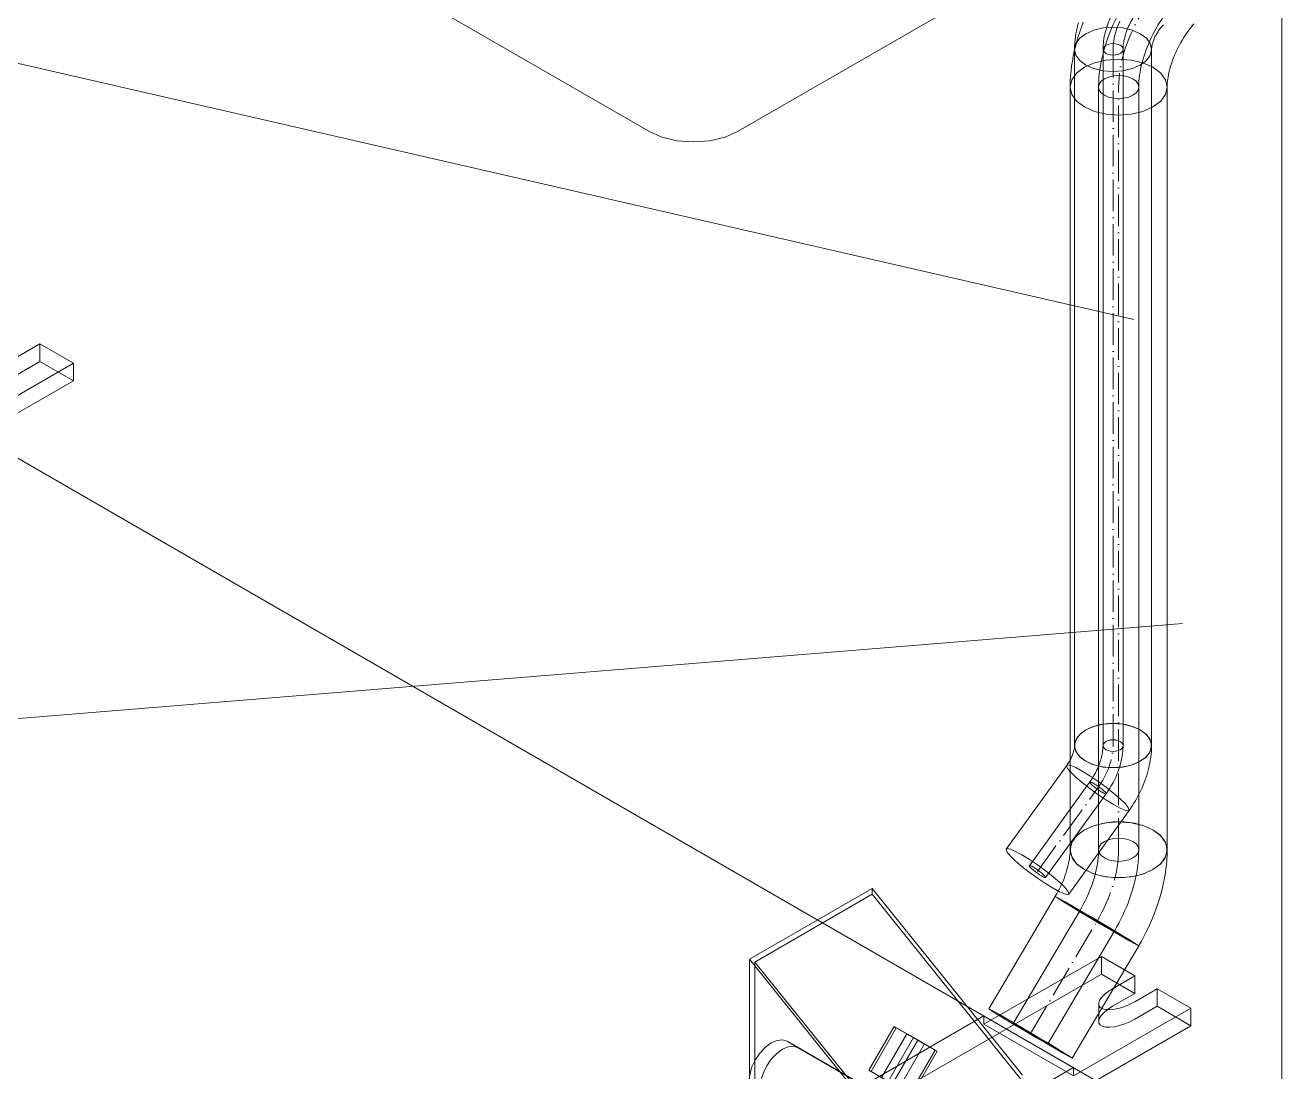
# Model space of a CAD drawing. Header units: millimetres. Extents: x -88595 to 880822, y -1054509 to -148035.
# Drawn here: x 391011 to 391408.6, y -311780.1 to -311448.8 of the extents above; entities that cross this region are included whole.
import ezdxf

# ---------------------------------------------------------------- set-up
doc = ezdxf.new("R2010")
doc.units = ezdxf.units.MM
doc.linetypes.add('$12$ADSK_Осевая', pattern=[14, 10, -2, 0, -2])
doc.linetypes.add('$13$ADSK_Осевая', pattern=[14, 10, -2, 0, -2])
for name, color, linetype, lineweight in [('Изоляция', 7, 'Continuous', 18), ('Марки', 7, 'Continuous', 20), ('Оборудование', 7, 'Continuous', 18), ('Трубопровод', 7, 'Continuous', 18), ('Трубопроводы', 7, 'Continuous', 18)]:
    doc.layers.add(name, color=color, linetype=linetype, lineweight=lineweight)

# ---------------------------------------------------------------- blocks, each defined once
blk = doc.blocks.new('$0$ADSK_МедьПайка_Отвод-гнутая труба - Отвод _гнутая труба_-3197941-В_ОВ3_4')
at = {"layer": 'Трубопроводы', "color": 134, "true_color": 0x00a6a6}
for points in [[(20781.32, 11301.23, 0), (20780, 11301.81, 0), (20778.47, 11302.18, 0), (20776.82, 11302.31, 0), (20775.18, 11302.18, 0), (20773.65, 11301.81, 0), (20772.33, 11301.23, 0), (20771.33, 11300.47, 0), (20770.69, 11299.59, 0), (20770.47, 11298.64, 0), (20770.69, 11297.69, 0), (20771.33, 11296.81, 0), (20772.33, 11296.05, 0)], [(20770.47, 11298.64, 0), (20770.46, 11297.81, 0), (20770.42, 11296.95, 0), (20770.34, 11296.06, 0), (20770.24, 11295.16, 0), (20770.11, 11294.23, 0), (20769.94, 11293.28, 0), (20769.75, 11292.32, 0), (20769.52, 11291.34, 0), (20769.26, 11290.36, 0), (20768.97, 11289.36, 0), (20768.66, 11288.35, 0), (20768.31, 11287.34, 0), (20767.93, 11286.33, 0), (20767.53, 11285.31, 0), (20767.09, 11284.3, 0), (20766.63, 11283.29, 0), (20766.15, 11282.29, 0), (20765.64, 11281.29, 0), (20765.1, 11280.31, 0), (20764.54, 11279.33, 0), (20764.5, 11279.26, 0)], [(20772.33, 11296.05, 0), (20773.65, 11295.46, 0), (20775.18, 11295.1, 0), (20776.82, 11294.97, 0), (20778.47, 11295.1, 0), (20780, 11295.46, 0), (20781.32, 11296.05, 0), (20782.32, 11296.81, 0), (20782.96, 11297.69, 0), (20783.17, 11298.64, 0), (20782.96, 11299.59, 0), (20782.32, 11300.47, 0), (20781.32, 11301.23, 0)], [(20783.17, 11298.64, 0), (20783.15, 11297.38, 0), (20783.09, 11296.1, 0), (20782.98, 11294.82, 0), (20782.84, 11293.53, 0), (20782.65, 11292.23, 0), (20782.42, 11290.93, 0), (20782.16, 11289.62, 0), (20781.85, 11288.31, 0), (20781.51, 11287, 0), (20781.13, 11285.68, 0), (20780.72, 11284.37, 0), (20780.27, 11283.06, 0), (20779.78, 11281.76, 0), (20779.26, 11280.46, 0), (20778.71, 11279.17, 0), (20778.13, 11277.89, 0), (20777.51, 11276.62, 0), (20776.87, 11275.36, 0), (20776.19, 11274.12, 0), (20775.49, 11272.89, 0), (20775.44, 11272.8, 0)], [(20766.85, 11277.96, 0), (20765.79, 11278.57, 0), (20765.02, 11279, 0), (20764.59, 11279.23, 0), (20764.52, 11279.24, 0), (20764.83, 11279.04, 0), (20765.48, 11278.63, 0), (20766.44, 11278.04, 0), (20767.64, 11277.31, 0), (20769, 11276.5, 0), (20770.43, 11275.66, 0), (20771.82, 11274.84, 0), (20773.09, 11274.1, 0)], [(20773.09, 11274.1, 0), (20774.14, 11273.5, 0), (20774.92, 11273.07, 0), (20775.35, 11272.84, 0), (20775.42, 11272.82, 0), (20775.11, 11273.03, 0), (20774.46, 11273.44, 0), (20773.5, 11274.03, 0), (20772.3, 11274.75, 0), (20770.94, 11275.56, 0), (20769.51, 11276.41, 0), (20768.12, 11277.23, 0), (20766.85, 11277.96, 0)]]:
    blk.add_polyline3d(points, dxfattribs=at)
blk = doc.blocks.new('$0$ADSK_МедьПайка_Отвод-гнутая труба - Отвод _гнутая труба_-V8-В_ОВ3_4')
at = {"layer": 'Трубопроводы', "color": 134, "true_color": 0x00a6a6}
for points in [[(19775.32, 11975.79, 0), (19774.23, 11975.14, 0), (19773.16, 11974.45, 0), (19772.11, 11973.72, 0), (19771.06, 11972.94, 0), (19770.03, 11972.13, 0), (19769.02, 11971.28, 0), (19768.02, 11970.4, 0), (19767.03, 11969.48, 0), (19766.07, 11968.53, 0), (19765.12, 11967.54, 0), (19764.19, 11966.53, 0), (19763.28, 11965.49, 0), (19762.4, 11964.42, 0), (19761.53, 11963.32, 0), (19760.69, 11962.19, 0), (19759.87, 11961.05, 0), (19759.08, 11959.88, 0), (19758.31, 11958.69, 0), (19757.57, 11957.49, 0), (19756.86, 11956.26, 0), (19756.18, 11955.02, 0), (19755.52, 11953.77, 0), (19754.9, 11952.5, 0), (19754.31, 11951.22, 0), (19753.75, 11949.93, 0), (19753.22, 11948.64, 0), (19752.73, 11947.33, 0), (19752.27, 11946.03, 0), (19751.84, 11944.72, 0), (19751.46, 11943.4, 0), (19751.1, 11942.09, 0), (19750.79, 11940.78, 0), (19750.51, 11939.47, 0), (19750.28, 11938.17, 0), (19750.08, 11936.87, 0), (19749.92, 11935.57, 0), (19749.8, 11934.29, 0), (19749.73, 11933.01, 0), (19749.69, 11931.75, 0), (19749.69, 11931.41, 0)], [(19778.49, 11965.11, 0), (19777.33, 11965.96, 0), (19776.25, 11967.1, 0), (19775.32, 11968.46, 0), (19774.6, 11969.95, 0), (19774.15, 11971.46, 0), (19774, 11972.89, 0), (19774.15, 11974.14, 0), (19774.6, 11975.13, 0), (19775.32, 11975.79, 0), (19776.25, 11976.08, 0), (19777.33, 11975.97, 0), (19778.49, 11975.48, 0)], [(19778.49, 11975.48, 0), (19779.65, 11974.63, 0), (19780.74, 11973.49, 0), (19781.67, 11972.13, 0), (19782.38, 11970.64, 0), (19782.83, 11969.13, 0), (19782.98, 11967.7, 0), (19782.83, 11966.45, 0), (19782.38, 11965.46, 0), (19781.67, 11964.79, 0), (19780.74, 11964.51, 0), (19779.65, 11964.61, 0), (19778.49, 11965.11, 0)], [(19781.67, 11964.79, 0), (19780.95, 11964.37, 0), (19780.23, 11963.9, 0), (19779.5, 11963.39, 0), (19778.77, 11962.85, 0), (19778.03, 11962.27, 0), (19777.3, 11961.65, 0), (19776.56, 11961, 0), (19775.83, 11960.32, 0), (19775.1, 11959.6, 0), (19774.38, 11958.85, 0), (19773.67, 11958.08, 0), (19772.97, 11957.27, 0), (19772.28, 11956.44, 0), (19771.6, 11955.58, 0), (19770.94, 11954.7, 0), (19770.3, 11953.79, 0), (19769.67, 11952.87, 0), (19769.06, 11951.93, 0), (19768.48, 11950.97, 0), (19767.91, 11950, 0), (19767.37, 11949.02, 0), (19766.85, 11948.03, 0), (19766.36, 11947.03, 0), (19765.89, 11946.02, 0), (19765.45, 11945.01, 0), (19765.04, 11943.99, 0), (19764.66, 11942.98, 0), (19764.3, 11941.97, 0), (19763.97, 11940.96, 0), (19763.68, 11939.96, 0), (19763.41, 11938.97, 0), (19763.18, 11937.99, 0), (19762.97, 11937.02, 0), (19762.8, 11936.07, 0), (19762.66, 11935.14, 0), (19762.55, 11934.22, 0), (19762.47, 11933.33, 0), (19762.41, 11932.47, 0), (19762.39, 11931.63, 0), (19762.39, 11931.41, 0)], [(19751.55, 11928.82, 0), (19750.54, 11929.57, 0), (19749.91, 11930.46, 0), (19749.69, 11931.41, 0), (19749.91, 11932.36, 0), (19750.54, 11933.24, 0), (19751.55, 11934, 0), (19752.87, 11934.58, 0), (19754.4, 11934.95, 0), (19756.04, 11935.07, 0), (19757.68, 11934.95, 0), (19759.22, 11934.58, 0), (19760.53, 11934, 0)], [(19760.53, 11934, 0), (19761.54, 11933.24, 0), (19762.17, 11932.36, 0), (19762.39, 11931.41, 0), (19762.17, 11930.46, 0), (19761.54, 11929.57, 0), (19760.53, 11928.82, 0), (19759.22, 11928.23, 0), (19757.68, 11927.87, 0), (19756.04, 11927.74, 0), (19754.4, 11927.87, 0), (19752.87, 11928.23, 0), (19751.55, 11928.82, 0)]]:
    blk.add_polyline3d(points, dxfattribs=at)
blk = doc.blocks.new('$0$ADSK_МедьПайка_Отвод-гнутая труба - Отвод _гнутая труба_-3197938-В_ОВ3_4')
at = {"layer": 'Трубопроводы', "color": 190, "true_color": 0x8000ff}
for points in [[(19751.9, 11723.44, 0), (19751.89, 11723.02, 0), (19751.87, 11722.59, 0), (19751.84, 11722.15, 0), (19751.78, 11721.69, 0), (19751.72, 11721.23, 0), (19751.64, 11720.76, 0), (19751.54, 11720.28, 0), (19751.42, 11719.79, 0), (19751.3, 11719.29, 0), (19751.15, 11718.79, 0), (19750.99, 11718.29, 0), (19750.82, 11717.79, 0), (19750.63, 11717.28, 0), (19750.43, 11716.77, 0), (19750.21, 11716.27, 0), (19749.98, 11715.76, 0), (19749.74, 11715.26, 0), (19749.48, 11714.76, 0), (19749.22, 11714.27, 0), (19748.94, 11713.78, 0), (19748.65, 11713.3, 0), (19748.34, 11712.83, 0), (19748.03, 11712.36, 0), (19747.72, 11711.91, 0)], [(19757.32, 11724.73, 0), (19756.66, 11725.02, 0), (19755.9, 11725.21, 0), (19755.08, 11725.27, 0), (19754.25, 11725.21, 0), (19753.49, 11725.02, 0), (19752.83, 11724.73, 0), (19752.33, 11724.35, 0), (19752.01, 11723.91, 0), (19751.9, 11723.44, 0), (19752.01, 11722.96, 0), (19752.33, 11722.52, 0), (19752.83, 11722.14, 0)], [(19752.83, 11722.14, 0), (19753.49, 11721.85, 0), (19754.25, 11721.66, 0), (19755.08, 11721.6, 0), (19755.9, 11721.66, 0), (19756.66, 11721.85, 0), (19757.32, 11722.14, 0), (19757.83, 11722.52, 0), (19758.14, 11722.96, 0), (19758.25, 11723.44, 0), (19758.14, 11723.91, 0), (19757.83, 11724.35, 0), (19757.32, 11724.73, 0)], [(19758.25, 11723.44, 0), (19758.24, 11722.8, 0), (19758.21, 11722.17, 0), (19758.16, 11721.53, 0), (19758.08, 11720.88, 0), (19757.99, 11720.23, 0), (19757.87, 11719.58, 0), (19757.74, 11718.93, 0), (19757.59, 11718.27, 0), (19757.42, 11717.61, 0), (19757.23, 11716.96, 0), (19757.02, 11716.3, 0), (19756.8, 11715.65, 0), (19756.56, 11715, 0), (19756.3, 11714.35, 0), (19756.02, 11713.7, 0), (19755.73, 11713.06, 0), (19755.42, 11712.43, 0), (19755.1, 11711.8, 0), (19754.76, 11711.18, 0), (19754.41, 11710.56, 0), (19754.04, 11709.95, 0), (19753.66, 11709.36, 0), (19753.27, 11708.77, 0), (19752.86, 11708.2, 0)], [(19749, 11711.43, 0), (19748.47, 11711.72, 0), (19748.05, 11711.9, 0), (19747.79, 11711.95, 0), (19747.7, 11711.87, 0), (19747.79, 11711.66, 0), (19748.04, 11711.35, 0), (19748.45, 11710.95, 0), (19748.99, 11710.49, 0), (19749.61, 11709.99, 0), (19750.28, 11709.51, 0), (19750.95, 11709.06, 0), (19751.58, 11708.67, 0)], [(19751.58, 11708.67, 0), (19752.11, 11708.39, 0), (19752.53, 11708.21, 0), (19752.79, 11708.16, 0), (19752.88, 11708.24, 0), (19752.79, 11708.44, 0), (19752.54, 11708.76, 0), (19752.13, 11709.16, 0), (19751.59, 11709.62, 0), (19750.97, 11710.11, 0), (19750.3, 11710.6, 0), (19749.63, 11711.05, 0), (19749, 11711.43, 0)]]:
    blk.add_polyline3d(points, dxfattribs=at)
blk = doc.blocks.new('$0$ADSK_МедьПайка_Отвод-гнутая труба - Отвод _гнутая труба_-V9-В_ОВ3_4')
at = {"layer": 'Трубопроводы', "color": 190, "true_color": 0x8000ff}
for points in [[(19764.71, 11966, 0), (19764.17, 11965.68, 0), (19763.64, 11965.33, 0), (19763.11, 11964.97, 0), (19762.59, 11964.58, 0), (19762.07, 11964.17, 0), (19761.56, 11963.75, 0), (19761.06, 11963.31, 0), (19760.57, 11962.85, 0), (19760.09, 11962.37, 0), (19759.62, 11961.88, 0), (19759.15, 11961.37, 0), (19758.7, 11960.85, 0), (19758.25, 11960.32, 0), (19757.82, 11959.77, 0), (19757.4, 11959.21, 0), (19756.99, 11958.63, 0), (19756.6, 11958.05, 0), (19756.21, 11957.45, 0), (19755.84, 11956.85, 0), (19755.49, 11956.24, 0), (19755.14, 11955.62, 0), (19754.82, 11954.99, 0), (19754.51, 11954.36, 0), (19754.21, 11953.72, 0), (19753.93, 11953.07, 0), (19753.67, 11952.43, 0), (19753.42, 11951.78, 0), (19753.19, 11951.12, 0), (19752.98, 11950.47, 0), (19752.78, 11949.81, 0), (19752.61, 11949.15, 0), (19752.45, 11948.5, 0), (19752.31, 11947.84, 0), (19752.19, 11947.19, 0), (19752.09, 11946.54, 0), (19752.02, 11945.9, 0), (19751.96, 11945.25, 0), (19751.92, 11944.62, 0), (19751.9, 11943.98, 0), (19751.9, 11943.81, 0)], [(19766.3, 11960.66, 0), (19765.72, 11961.09, 0), (19765.18, 11961.66, 0), (19764.71, 11962.34, 0), (19764.36, 11963.08, 0), (19764.13, 11963.84, 0), (19764.06, 11964.55, 0), (19764.13, 11965.18, 0), (19764.36, 11965.67, 0), (19764.71, 11966, 0), (19765.18, 11966.15, 0), (19765.72, 11966.09, 0), (19766.3, 11965.85, 0)], [(19766.3, 11965.85, 0), (19766.88, 11965.42, 0), (19767.42, 11964.85, 0), (19767.89, 11964.17, 0), (19768.25, 11963.43, 0), (19768.47, 11962.67, 0), (19768.55, 11961.96, 0), (19768.47, 11961.33, 0), (19768.25, 11960.84, 0), (19767.89, 11960.51, 0), (19767.42, 11960.36, 0), (19766.88, 11960.42, 0), (19766.3, 11960.66, 0)], [(19767.89, 11960.51, 0), (19767.53, 11960.29, 0), (19767.17, 11960.06, 0), (19766.81, 11959.81, 0), (19766.44, 11959.53, 0), (19766.07, 11959.24, 0), (19765.7, 11958.94, 0), (19765.34, 11958.61, 0), (19764.97, 11958.27, 0), (19764.61, 11957.91, 0), (19764.25, 11957.54, 0), (19763.89, 11957.15, 0), (19763.54, 11956.74, 0), (19763.19, 11956.33, 0), (19762.86, 11955.9, 0), (19762.53, 11955.46, 0), (19762.2, 11955.01, 0), (19761.89, 11954.54, 0), (19761.59, 11954.07, 0), (19761.29, 11953.6, 0), (19761.01, 11953.11, 0), (19760.74, 11952.62, 0), (19760.48, 11952.12, 0), (19760.24, 11951.62, 0), (19760, 11951.12, 0), (19759.78, 11950.61, 0), (19759.58, 11950.1, 0), (19759.38, 11949.6, 0), (19759.21, 11949.09, 0), (19759.04, 11948.59, 0), (19758.9, 11948.09, 0), (19758.76, 11947.59, 0), (19758.65, 11947.1, 0), (19758.54, 11946.62, 0), (19758.46, 11946.14, 0), (19758.39, 11945.68, 0), (19758.33, 11945.22, 0), (19758.29, 11944.78, 0), (19758.26, 11944.34, 0), (19758.25, 11943.92, 0), (19758.25, 11943.81, 0)], [(19752.83, 11942.52, 0), (19752.33, 11942.9, 0), (19752.01, 11943.34, 0), (19751.9, 11943.81, 0), (19752.01, 11944.29, 0), (19752.33, 11944.73, 0), (19752.83, 11945.11, 0), (19753.49, 11945.4, 0), (19754.25, 11945.58, 0), (19755.08, 11945.65, 0), (19755.9, 11945.58, 0), (19756.66, 11945.4, 0), (19757.32, 11945.11, 0)], [(19757.32, 11945.11, 0), (19757.83, 11944.73, 0), (19758.14, 11944.29, 0), (19758.25, 11943.81, 0), (19758.14, 11943.34, 0), (19757.83, 11942.9, 0), (19757.32, 11942.52, 0), (19756.66, 11942.22, 0), (19755.9, 11942.04, 0), (19755.08, 11941.98, 0), (19754.25, 11942.04, 0), (19753.49, 11942.22, 0), (19752.83, 11942.52, 0)]]:
    blk.add_polyline3d(points, dxfattribs=at)
blk = doc.blocks.new('$0$ADSK_Наружный блок кондиционера сплит-системы1 - AS18TL5HRA-A-4475071-В_ОВ3_4')
at = {"layer": 'Оборудование'}
for p, q in [((18222.26, 12718.06), (18759.66, 12407.79)), ((18959.97, 12068.54), (18959.97, 12511.9)), ((18787.94, 12407.79), (18954.11, 12503.73)), ((18416.71, 12386.97), (18954.11, 12076.7)), ((18559.9, 12336.39), (18566.97, 12340.47)), ((18566.97, 12340.47), (18566.97, 12334.92)), ((18566.97, 12340.47), (18577.58, 12334.35)), ((18577.58, 12334.35), (18540.45, 12312.92)), ((18566.97, 12334.92), (18559.9, 12330.84)), ((18566.97, 12334.92), (18577.58, 12328.8)), ((18577.58, 12328.8), (18577.58, 12334.35)), ((18308.88, 12173.66), (18577.58, 12328.8)), ((18830.37, 12168.15), (18791.48, 12145.7)), ((18830.37, 12166.27), (18793.24, 12144.83)), ((18830.37, 12166.27), (18830.37, 12168.15)), ((18830.37, 12168.15), (18877.9, 12109.02)), ((18877.29, 12107.89), (18830.37, 12166.27)), ((18839.01, 12086.56), (18791.48, 12145.7)), ((18791.48, 12145.7), (18791.48, 11966.48)), ((18793.24, 12144.83), (18793.24, 11969.38)), ((18793.24, 12144.83), (18840.17, 12086.46)), ((18865.72, 12125.12), (18902.85, 12146.56)), ((18902.85, 12146.56), (18902.85, 12141)), ((18902.85, 12146.56), (18913.45, 12140.43)), ((18902.85, 12141), (18634.14, 11985.87)), ((18902.85, 12141), (18913.45, 12134.88)), ((18906.38, 12136.35), (18913.45, 12140.43)), ((18913.45, 12140.43), (18913.45, 12134.88)), ((18913.45, 12134.88), (18906.38, 12130.8)), ((18920.52, 12136.35), (18913.45, 12132.27)), ((18920.52, 12130.8), (18920.52, 12136.35)), ((18920.52, 12136.35), (18931.13, 12130.23)), ((18931.13, 12130.23), (18894.01, 12108.79)), ((18902.01, 12131.57), (18902.01, 12126.02)), ((18913.45, 12126.71), (18920.52, 12130.8)), ((18920.52, 12130.8), (18931.13, 12124.67)), ((18931.13, 12124.67), (18931.13, 12130.23)), ((18662.43, 11969.54), (18931.13, 12124.67)), ((18671.27, 12015.47), (18865.72, 12127.74)), ((18865.72, 12127.74), (18865.72, 12125.12)), ((18865.72, 12127.74), (18894.01, 12111.41)), ((18865.72, 12125.12), (18894.01, 12108.79)), ((18829.29, 12110.57), (18837.29, 12124.43)), ((18829.98, 12110.17), (18837.98, 12124.03)), ((18841.33, 12122.09), (18833.33, 12108.24)), ((18835.41, 12107.03), (18843.41, 12120.89)), ((18837.98, 12124.03), (18837.29, 12124.43)), ((18837.29, 12124.43), (18843.41, 12120.89)), ((18844.79, 12120.1), (18837.98, 12124.03)), ((18843.41, 12120.89), (18850.22, 12116.96)), ((18806.96, 12117.69), (18803.42, 12119.73)), ((18803.42, 12119.73), (18828.42, 12105.3)), ((18831.96, 12103.25), (18806.96, 12117.69)), ((18836.79, 12106.24), (18844.79, 12120.1)), ((18838.87, 12105.04), (18846.87, 12118.89)), ((18850.22, 12116.96), (18842.22, 12103.1)), ((18850.91, 12116.56), (18844.79, 12120.1)), ((18850.22, 12116.96), (18850.91, 12116.56)), ((18842.91, 12102.7), (18850.91, 12116.56)), ((18894.01, 12111.41), (18699.55, 11999.14)), ((18835.41, 12107.03), (18829.29, 12110.57)), ((18829.29, 12110.57), (18829.98, 12110.17)), ((18829.98, 12110.17), (18836.79, 12106.24)), ((18894.01, 12108.79), (18894.01, 12111.41))]:
    blk.add_line(p, q, dxfattribs=at)
for points in [[(18759.66, 12407.79, 0), (18763.8, 12405.96, 0), (18768.62, 12404.8, 0), (18773.8, 12404.41, 0), (18778.97, 12404.8, 0), (18783.8, 12405.96, 0), (18787.94, 12407.79, 0)], [(18913.45, 12132.27, 0), (18911.9, 12131.46, 0), (18910.27, 12130.78, 0), (18908.62, 12130.26, 0), (18907.03, 12129.91, 0), (18905.56, 12129.75, 0), (18904.28, 12129.79, 0), (18903.25, 12130.03, 0), (18902.51, 12130.46, 0), (18902.1, 12131.06, 0), (18902.02, 12131.79, 0), (18902.3, 12132.64, 0), (18902.9, 12133.56, 0), (18903.81, 12134.51, 0), (18904.99, 12135.46, 0), (18906.38, 12136.35, 0)], [(18906.38, 12130.8, 0), (18904.99, 12129.9, 0), (18903.81, 12128.96, 0), (18902.9, 12128.01, 0), (18902.3, 12127.09, 0), (18902.02, 12126.24, 0), (18902.1, 12125.5, 0), (18902.51, 12124.91, 0), (18903.25, 12124.48, 0), (18904.28, 12124.24, 0), (18905.56, 12124.2, 0), (18907.03, 12124.36, 0), (18908.62, 12124.7, 0), (18910.27, 12125.23, 0), (18911.9, 12125.91, 0), (18913.45, 12126.71, 0)], [(18842.5, 12121.42, 0), (18841.97, 12121.72, 0), (18841.58, 12121.95, 0), (18841.37, 12122.07, 0), (18841.34, 12122.09, 0), (18841.5, 12121.99, 0), (18841.84, 12121.8, 0), (18842.33, 12121.52, 0), (18842.94, 12121.16, 0), (18843.63, 12120.76, 0), (18844.35, 12120.35, 0), (18845.06, 12119.94, 0), (18845.7, 12119.57, 0)], [(18845.7, 12119.57, 0), (18846.23, 12119.26, 0), (18846.62, 12119.04, 0), (18846.83, 12118.92, 0), (18846.86, 12118.9, 0), (18846.7, 12118.99, 0), (18846.36, 12119.19, 0), (18845.87, 12119.47, 0), (18845.26, 12119.82, 0), (18844.57, 12120.22, 0), (18843.84, 12120.64, 0), (18843.14, 12121.05, 0), (18842.5, 12121.42, 0)], [(18793.42, 12102.41, 0), (18792.3, 12103.45, 0), (18791.59, 12105.01, 0), (18791.35, 12106.99, 0), (18791.59, 12109.24, 0), (18792.3, 12111.62, 0), (18793.42, 12113.96, 0), (18794.89, 12116.1, 0), (18796.59, 12117.9, 0), (18798.42, 12119.23, 0), (18800.25, 12120.01, 0), (18801.96, 12120.18, 0), (18803.42, 12119.73, 0)], [(18806.96, 12117.69, 0), (18805.49, 12118.14, 0), (18803.79, 12117.97, 0), (18801.96, 12117.19, 0), (18800.13, 12115.86, 0), (18798.42, 12114.06, 0), (18796.96, 12111.92, 0), (18795.83, 12109.58, 0), (18795.13, 12107.2, 0), (18794.89, 12104.95, 0), (18795.13, 12102.97, 0), (18795.83, 12101.41, 0), (18796.96, 12100.37, 0)]]:
    blk.add_polyline3d(points, dxfattribs=at)

msp = doc.modelspace()

# ---------------------------------------------------------------- linework, layer by layer
at = {"layer": 'Изоляция', "color": 190, "true_color": 0x8000ff}
for p, q in [((391343.02, -311456.47), (391343.02, -311676.85)), ((391367.37, -311676.85), (391367.37, -311456.47)), ((391340.53, -311683.11), (391321.41, -311709.6)), ((391341.16, -311723.85), (391360.28, -311697.35))]:
    msp.add_line(p, q, dxfattribs=at)
at = {"layer": 'Изоляция', "color": 134, "true_color": 0x00a6a6}
for p, q in [((391341.62, -311468.41), (391341.62, -311709.82)), ((391372.32, -311709.82), (391372.32, -311468.41)), ((391336.9, -311724.62), (391315.88, -311760.19)), ((391342.31, -311775.81), (391363.33, -311740.23))]:
    msp.add_line(p, q, dxfattribs=at)
for points in [[(391345.77, -311447.88, 0), (391345.2, -311449.39, 0), (391344.67, -311450.91, 0), (391344.18, -311452.43, 0), (391343.72, -311453.97, 0), (391343.31, -311455.51, 0), (391342.94, -311457.05, 0), (391342.61, -311458.6, 0), (391342.33, -311460.16, 0), (391342.09, -311461.72, 0), (391341.9, -311463.28, 0), (391341.76, -311464.85, 0), (391341.66, -311466.41, 0), (391341.62, -311467.98, 0), (391341.62, -311468.41, 0)], [(391380.76, -311448.37, 0), (391380.21, -311449.03, 0), (391379.67, -311449.72, 0), (391379.14, -311450.43, 0), (391378.61, -311451.16, 0), (391378.11, -311451.91, 0), (391377.61, -311452.67, 0), (391377.14, -311453.45, 0), (391376.67, -311454.24, 0), (391376.23, -311455.04, 0), (391375.81, -311455.85, 0), (391375.41, -311456.67, 0), (391375.03, -311457.48, 0), (391374.68, -311458.3, 0), (391374.35, -311459.11, 0), (391374.04, -311459.92, 0), (391373.76, -311460.72, 0), (391373.5, -311461.52, 0), (391373.27, -311462.3, 0), (391373.07, -311463.06, 0), (391372.89, -311463.8, 0), (391372.74, -311464.53, 0), (391372.61, -311465.23, 0), (391372.51, -311465.9, 0), (391372.43, -311466.55, 0), (391372.37, -311467.16, 0), (391372.34, -311467.73, 0), (391372.32, -311468.27, 0), (391372.32, -311468.41, 0)], [(391367.83, -311462.14, 0), (391364.65, -311460.73, 0), (391360.94, -311459.85, 0), (391356.97, -311459.54, 0), (391353, -311459.85, 0), (391349.3, -311460.73, 0), (391346.12, -311462.14, 0)], [(391346.12, -311462.14, 0), (391349.3, -311460.73, 0), (391353, -311459.85, 0), (391356.97, -311459.54, 0), (391360.94, -311459.85, 0), (391364.65, -311460.73, 0), (391367.83, -311462.14, 0)], [(391346.12, -311462.14, 0), (391343.68, -311463.97, 0), (391342.14, -311466.11, 0), (391341.62, -311468.41, 0), (391342.14, -311470.7, 0), (391343.68, -311472.84, 0), (391346.12, -311474.67, 0)], [(391346.12, -311474.67, 0), (391343.68, -311472.84, 0), (391342.14, -311470.7, 0), (391341.62, -311468.41, 0), (391342.14, -311466.11, 0), (391343.68, -311463.97, 0), (391346.12, -311462.14, 0)], [(391367.83, -311474.67, 0), (391370.27, -311472.84, 0), (391371.8, -311470.7, 0), (391372.32, -311468.41, 0), (391371.8, -311466.11, 0), (391370.27, -311463.97, 0), (391367.83, -311462.14, 0)], [(391367.83, -311462.14, 0), (391370.27, -311463.97, 0), (391371.8, -311466.11, 0), (391372.32, -311468.41, 0), (391371.8, -311470.7, 0), (391370.27, -311472.84, 0), (391367.83, -311474.67, 0)], [(391346.12, -311474.67, 0), (391349.3, -311476.08, 0), (391353, -311476.97, 0), (391356.97, -311477.27, 0), (391360.94, -311476.97, 0), (391364.65, -311476.08, 0), (391367.83, -311474.67, 0)], [(391367.83, -311474.67, 0), (391364.65, -311476.08, 0), (391360.94, -311476.97, 0), (391356.97, -311477.27, 0), (391353, -311476.97, 0), (391349.3, -311476.08, 0), (391346.12, -311474.67, 0)], [(391346.12, -311703.55, 0), (391349.3, -311702.15, 0), (391353, -311701.26, 0), (391356.97, -311700.96, 0), (391360.94, -311701.26, 0), (391364.65, -311702.15, 0), (391367.83, -311703.55, 0)], [(391367.83, -311703.55, 0), (391365.14, -311702.32, 0), (391362.04, -311701.45, 0), (391358.69, -311701.01, 0), (391355.25, -311701.01, 0), (391351.9, -311701.46, 0), (391348.8, -311702.32, 0), (391346.12, -311703.55, 0)], [(391346.12, -311716.09, 0), (391343.68, -311714.25, 0), (391342.14, -311712.11, 0), (391341.62, -311709.82, 0), (391342.14, -311707.53, 0), (391343.68, -311705.39, 0), (391346.12, -311703.55, 0)], [(391346.12, -311703.55, 0), (391343.97, -311705.11, 0), (391342.48, -311706.89, 0), (391341.72, -311708.83, 0), (391341.72, -311710.81, 0), (391342.48, -311712.75, 0), (391343.98, -311714.54, 0), (391346.12, -311716.09, 0)], [(391367.83, -311703.55, 0), (391370.27, -311705.39, 0), (391371.8, -311707.53, 0), (391372.32, -311709.82, 0), (391371.8, -311712.11, 0), (391370.27, -311714.25, 0), (391367.83, -311716.09, 0)], [(391367.83, -311716.09, 0), (391369.97, -311714.53, 0), (391371.46, -311712.75, 0), (391372.23, -311710.81, 0), (391372.22, -311708.83, 0), (391371.46, -311706.89, 0), (391369.97, -311705.1, 0), (391367.83, -311703.55, 0)], [(391341.62, -311709.82, 0), (391341.61, -311710.35, 0), (391341.58, -311710.91, 0), (391341.53, -311711.51, 0), (391341.46, -311712.15, 0), (391341.37, -311712.81, 0), (391341.24, -311713.51, 0), (391341.1, -311714.22, 0), (391340.93, -311714.96, 0), (391340.73, -311715.72, 0), (391340.51, -311716.5, 0), (391340.26, -311717.29, 0), (391339.98, -311718.09, 0), (391339.68, -311718.89, 0), (391339.36, -311719.71, 0), (391339.01, -311720.52, 0), (391338.64, -311721.34, 0), (391338.24, -311722.15, 0), (391337.83, -311722.96, 0), (391337.39, -311723.77, 0), (391336.93, -311724.56, 0), (391336.9, -311724.62, 0)], [(391372.32, -311709.82, 0), (391372.29, -311711.39, 0), (391372.22, -311712.96, 0), (391372.09, -311714.52, 0), (391371.91, -311716.08, 0), (391371.68, -311717.65, 0), (391371.41, -311719.2, 0), (391371.1, -311720.75, 0), (391370.74, -311722.3, 0), (391370.34, -311723.84, 0), (391369.89, -311725.38, 0), (391369.41, -311726.91, 0), (391368.89, -311728.43, 0), (391368.33, -311729.94, 0), (391367.73, -311731.43, 0), (391367.09, -311732.92, 0), (391366.42, -311734.39, 0), (391365.71, -311735.85, 0), (391364.97, -311737.3, 0), (391364.2, -311738.73, 0), (391363.39, -311740.13, 0), (391363.33, -311740.23, 0)], [(391367.83, -311716.09, 0), (391364.65, -311717.5, 0), (391360.94, -311718.38, 0), (391356.97, -311718.68, 0), (391353, -311718.38, 0), (391349.3, -311717.5, 0), (391346.12, -311716.09, 0)], [(391346.12, -311716.09, 0), (391348.81, -311717.32, 0), (391351.9, -311718.19, 0), (391355.26, -311718.63, 0), (391358.69, -311718.63, 0), (391362.04, -311718.18, 0), (391365.14, -311717.32, 0), (391367.83, -311716.09, 0)], [(391351.22, -311733.33, 0), (391347.77, -311731.29, 0), (391344.49, -311729.33, 0), (391341.58, -311727.58, 0), (391339.26, -311726.16, 0), (391337.68, -311725.17, 0), (391336.95, -311724.67, 0)], [(391336.95, -311724.67, 0), (391337.11, -311724.7, 0), (391338.16, -311725.25, 0), (391340.02, -311726.3, 0), (391342.58, -311727.76, 0), (391345.64, -311729.54, 0), (391349.01, -311731.52, 0)], [(391342.58, -311727.76, 0), (391340.02, -311726.3, 0), (391338.16, -311725.25, 0), (391337.11, -311724.7, 0), (391336.95, -311724.67, 0), (391337.68, -311725.17, 0), (391339.26, -311726.16, 0)], [(391339.26, -311726.16, 0), (391341.58, -311727.58, 0), (391344.49, -311729.33, 0), (391347.77, -311731.29, 0), (391351.22, -311733.33, 0), (391354.59, -311735.31, 0), (391357.66, -311737.09, 0)], [(391360.97, -311738.69, 0), (391358.65, -311737.27, 0), (391355.75, -311735.52, 0), (391352.46, -311733.56, 0), (391349.01, -311731.52, 0), (391345.64, -311729.54, 0), (391342.58, -311727.76, 0)], [(391349.01, -311731.52, 0), (391352.46, -311733.56, 0), (391355.75, -311735.52, 0), (391358.65, -311737.27, 0), (391360.97, -311738.69, 0), (391362.55, -311739.69, 0), (391363.29, -311740.18, 0)], [(391363.29, -311740.18, 0), (391363.12, -311740.15, 0), (391362.07, -311739.6, 0), (391360.21, -311738.55, 0), (391357.66, -311737.09, 0), (391354.59, -311735.31, 0), (391351.22, -311733.33, 0)], [(391357.66, -311737.09, 0), (391360.21, -311738.55, 0), (391362.07, -311739.6, 0), (391363.12, -311740.15, 0), (391363.29, -311740.18, 0), (391362.55, -311739.69, 0), (391360.97, -311738.69, 0)], [(391328, -311767.09, 0), (391324.62, -311765.12, 0), (391321.56, -311763.34, 0), (391319.01, -311761.87, 0), (391317.14, -311760.83, 0), (391316.09, -311760.27, 0), (391315.93, -311760.24, 0)], [(391315.93, -311760.24, 0), (391316.66, -311760.74, 0), (391318.24, -311761.73, 0), (391320.56, -311763.15, 0), (391323.47, -311764.9, 0), (391326.75, -311766.86, 0), (391330.2, -311768.9, 0)], [(391342.27, -311775.76, 0), (391341.53, -311775.26, 0), (391339.95, -311774.27, 0), (391337.63, -311772.85, 0), (391334.73, -311771.09, 0), (391331.44, -311769.13, 0), (391328, -311767.09, 0)], [(391330.2, -311768.9, 0), (391333.57, -311770.88, 0), (391336.64, -311772.66, 0), (391339.19, -311774.12, 0), (391341.05, -311775.17, 0), (391342.1, -311775.73, 0), (391342.27, -311775.76, 0)]]:
    msp.add_polyline3d(points, dxfattribs=at)
at = {"layer": 'Изоляция', "color": 190, "true_color": 0x8000ff}
for points in [[(391344.24, -311448.03, 0), (391344, -311448.91, 0), (391343.79, -311449.8, 0), (391343.6, -311450.7, 0), (391343.43, -311451.6, 0), (391343.3, -311452.51, 0), (391343.18, -311453.43, 0), (391343.1, -311454.35, 0), (391343.04, -311455.28, 0), (391343.02, -311456.22, 0), (391343.02, -311456.47, 0)], [(391371.12, -311448.7, 0), (391370.92, -311448.91, 0), (391370.72, -311449.13, 0), (391370.52, -311449.36, 0), (391370.31, -311449.61, 0), (391370.11, -311449.87, 0), (391369.91, -311450.14, 0), (391369.71, -311450.42, 0), (391369.51, -311450.7, 0), (391369.32, -311451, 0), (391369.14, -311451.3, 0), (391368.96, -311451.61, 0), (391368.79, -311451.92, 0), (391368.63, -311452.23, 0), (391368.47, -311452.54, 0), (391368.33, -311452.85, 0), (391368.19, -311453.16, 0), (391368.07, -311453.47, 0), (391367.95, -311453.77, 0), (391367.85, -311454.07, 0), (391367.76, -311454.36, 0), (391367.67, -311454.64, 0), (391367.6, -311454.9, 0), (391367.54, -311455.16, 0), (391367.49, -311455.4, 0), (391367.45, -311455.63, 0), (391367.42, -311455.83, 0), (391367.4, -311456.02, 0), (391367.38, -311456.18, 0), (391367.37, -311456.33, 0), (391367.37, -311456.44, 0), (391367.37, -311456.47, 0)], [(391346.58, -311451.5, 0), (391344.65, -311452.96, 0), (391343.43, -311454.65, 0), (391343.02, -311456.47, 0), (391343.43, -311458.29, 0), (391344.65, -311459.99, 0), (391346.58, -311461.44, 0)], [(391346.58, -311461.44, 0), (391344.65, -311459.99, 0), (391343.43, -311458.29, 0), (391343.02, -311456.47, 0), (391343.43, -311454.65, 0), (391344.65, -311452.96, 0), (391346.58, -311451.5, 0)], [(391363.8, -311451.5, 0), (391361.28, -311450.38, 0), (391358.34, -311449.68, 0), (391355.19, -311449.44, 0), (391352.04, -311449.68, 0), (391349.11, -311450.38, 0), (391346.58, -311451.5, 0)], [(391346.58, -311451.5, 0), (391349.11, -311450.38, 0), (391352.04, -311449.68, 0), (391355.19, -311449.44, 0), (391358.34, -311449.68, 0), (391361.28, -311450.38, 0), (391363.8, -311451.5, 0)], [(391363.8, -311461.44, 0), (391365.74, -311459.99, 0), (391366.95, -311458.29, 0), (391367.37, -311456.47, 0), (391366.95, -311454.65, 0), (391365.74, -311452.96, 0), (391363.8, -311451.5, 0)], [(391363.8, -311451.5, 0), (391365.74, -311452.96, 0), (391366.95, -311454.65, 0), (391367.37, -311456.47, 0), (391366.95, -311458.29, 0), (391365.74, -311459.99, 0), (391363.8, -311461.44, 0)], [(391346.58, -311461.44, 0), (391349.11, -311462.56, 0), (391352.04, -311463.26, 0), (391355.19, -311463.5, 0), (391358.34, -311463.26, 0), (391361.28, -311462.56, 0), (391363.8, -311461.44, 0)], [(391363.8, -311461.44, 0), (391361.28, -311462.56, 0), (391358.34, -311463.26, 0), (391355.19, -311463.5, 0), (391352.04, -311463.26, 0), (391349.11, -311462.56, 0), (391346.58, -311461.44, 0)], [(391346.58, -311671.88, 0), (391349.11, -311670.76, 0), (391352.04, -311670.06, 0), (391355.19, -311669.82, 0), (391358.34, -311670.06, 0), (391361.28, -311670.76, 0), (391363.8, -311671.88, 0)], [(391363.8, -311671.88, 0), (391361.67, -311670.9, 0), (391359.21, -311670.21, 0), (391356.55, -311669.86, 0), (391353.83, -311669.86, 0), (391351.17, -311670.21, 0), (391348.71, -311670.9, 0), (391346.58, -311671.88, 0)], [(391346.58, -311681.82, 0), (391344.65, -311680.36, 0), (391343.43, -311678.67, 0), (391343.02, -311676.85, 0), (391343.43, -311675.03, 0), (391344.65, -311673.33, 0), (391346.58, -311671.88, 0)], [(391346.58, -311671.88, 0), (391344.88, -311673.11, 0), (391343.7, -311674.53, 0), (391343.09, -311676.06, 0), (391343.1, -311677.64, 0), (391343.7, -311679.17, 0), (391344.89, -311680.59, 0), (391346.58, -311681.82, 0)], [(391363.8, -311671.88, 0), (391365.74, -311673.33, 0), (391366.95, -311675.03, 0), (391367.37, -311676.85, 0), (391366.95, -311678.67, 0), (391365.74, -311680.36, 0), (391363.8, -311681.82, 0)], [(391363.8, -311681.82, 0), (391365.5, -311680.59, 0), (391366.69, -311679.17, 0), (391367.29, -311677.63, 0), (391367.29, -311676.06, 0), (391366.68, -311674.53, 0), (391365.5, -311673.11, 0), (391363.8, -311671.88, 0)], [(391343.02, -311676.85, 0), (391343.02, -311676.96, 0), (391343.01, -311677.09, 0), (391343, -311677.25, 0), (391342.98, -311677.43, 0), (391342.95, -311677.64, 0), (391342.91, -311677.86, 0), (391342.86, -311678.09, 0), (391342.8, -311678.34, 0), (391342.73, -311678.61, 0), (391342.65, -311678.88, 0), (391342.56, -311679.17, 0), (391342.46, -311679.46, 0), (391342.35, -311679.77, 0), (391342.23, -311680.07, 0), (391342.09, -311680.38, 0), (391341.95, -311680.69, 0), (391341.8, -311681.01, 0), (391341.64, -311681.32, 0), (391341.47, -311681.63, 0), (391341.3, -311681.94, 0), (391341.11, -311682.24, 0), (391340.93, -311682.53, 0), (391340.73, -311682.82, 0), (391340.53, -311683.11, 0)], [(391367.37, -311676.85, 0), (391367.35, -311677.78, 0), (391367.31, -311678.72, 0), (391367.23, -311679.64, 0), (391367.12, -311680.56, 0), (391366.99, -311681.47, 0), (391366.84, -311682.37, 0), (391366.65, -311683.27, 0), (391366.45, -311684.16, 0), (391366.21, -311685.05, 0), (391365.96, -311685.93, 0), (391365.69, -311686.8, 0), (391365.39, -311687.67, 0), (391365.07, -311688.52, 0), (391364.73, -311689.37, 0), (391364.37, -311690.22, 0), (391363.99, -311691.05, 0), (391363.59, -311691.87, 0), (391363.17, -311692.69, 0), (391362.74, -311693.49, 0), (391362.28, -311694.29, 0), (391361.81, -311695.07, 0), (391361.32, -311695.84, 0), (391360.81, -311696.61, 0), (391360.28, -311697.35, 0)], [(391340.48, -311683.28, 0), (391340.83, -311682.97, 0), (391341.83, -311683.16, 0), (391343.41, -311683.83, 0), (391345.47, -311684.94, 0), (391347.86, -311686.4, 0), (391350.43, -311688.13, 0)], [(391345.47, -311684.94, 0), (391343.41, -311683.83, 0), (391341.83, -311683.16, 0), (391340.83, -311682.97, 0), (391340.48, -311683.28, 0), (391340.81, -311684.06, 0), (391341.8, -311685.26, 0)], [(391350.38, -311692.33, 0), (391347.81, -311690.46, 0), (391345.42, -311688.57, 0), (391343.37, -311686.8, 0), (391341.8, -311685.26, 0), (391340.81, -311684.06, 0), (391340.48, -311683.28, 0)], [(391363.8, -311681.82, 0), (391361.28, -311682.94, 0), (391358.34, -311683.64, 0), (391355.19, -311683.88, 0), (391352.04, -311683.64, 0), (391349.11, -311682.94, 0), (391346.58, -311681.82, 0)], [(391346.58, -311681.82, 0), (391348.72, -311682.8, 0), (391351.17, -311683.48, 0), (391353.83, -311683.83, 0), (391356.56, -311683.83, 0), (391359.22, -311683.48, 0), (391361.67, -311682.8, 0), (391363.8, -311681.82, 0)], [(391341.8, -311685.26, 0), (391343.37, -311686.8, 0), (391345.42, -311688.57, 0), (391347.81, -311690.46, 0), (391350.38, -311692.33, 0), (391352.95, -311694.05, 0), (391355.34, -311695.52, 0)], [(391359.02, -311695.2, 0), (391357.44, -311693.66, 0), (391355.39, -311691.89, 0), (391353, -311690, 0), (391350.43, -311688.13, 0), (391347.86, -311686.4, 0), (391345.47, -311684.94, 0)], [(391350.43, -311688.13, 0), (391353, -311690, 0), (391355.39, -311691.89, 0), (391357.44, -311693.66, 0), (391359.02, -311695.2, 0), (391360, -311696.4, 0), (391360.33, -311697.18, 0)], [(391360.33, -311697.18, 0), (391359.99, -311697.49, 0), (391358.99, -311697.3, 0), (391357.4, -311696.63, 0), (391355.34, -311695.52, 0), (391352.95, -311694.05, 0), (391350.38, -311692.33, 0)], [(391355.34, -311695.52, 0), (391357.4, -311696.63, 0), (391358.99, -311697.3, 0), (391359.99, -311697.49, 0), (391360.33, -311697.18, 0), (391360, -311696.4, 0), (391359.02, -311695.2, 0)], [(391331.31, -311714.63, 0), (391328.74, -311712.9, 0), (391326.35, -311711.44, 0), (391324.29, -311710.33, 0), (391322.7, -311709.66, 0), (391321.71, -311709.47, 0), (391321.36, -311709.78, 0)], [(391321.36, -311709.78, 0), (391321.69, -311710.56, 0), (391322.68, -311711.76, 0), (391324.25, -311713.3, 0), (391326.3, -311715.07, 0), (391328.69, -311716.96, 0), (391331.26, -311718.83, 0)], [(391341.21, -311723.68, 0), (391340.88, -311722.9, 0), (391339.89, -311721.7, 0), (391338.32, -311720.16, 0), (391336.27, -311718.39, 0), (391333.88, -311716.5, 0), (391331.31, -311714.63, 0)], [(391331.26, -311718.83, 0), (391333.83, -311720.55, 0), (391336.22, -311722.02, 0), (391338.28, -311723.13, 0), (391339.87, -311723.8, 0), (391340.86, -311723.99, 0), (391341.21, -311723.68, 0)]]:
    msp.add_polyline3d(points, dxfattribs=at)
at = {"layer": 'Марки'}
for p, q in [((391361.74, -311541.93), (390472.1, -311337.81)), ((391377.15, -311638.21), (390472.1, -311711.98))]:
    msp.add_line(p, q, dxfattribs=at)
at = {"layer": 'Трубопровод', "color": 190, "true_color": 0x8000ff}
for p, q in [((391352.02, -311456.47), (391352.02, -311676.85)), ((391358.37, -311676.85), (391358.37, -311456.47)), ((391347.83, -311688.37), (391328.71, -311714.87)), ((391333.86, -311718.59), (391352.98, -311692.09))]:
    msp.add_line(p, q, dxfattribs=at)
at = {"layer": 'Трубопровод', "color": 190, "linetype": '$12$ADSK_Осевая', "true_color": 0x8000ff}
for p, q in [((391355.19, -311676.85), (391355.19, -311456.47)), ((391355.19, -311676.85), (391355.19, -311456.47)), ((391331.29, -311716.73), (391350.41, -311690.23)), ((391331.29, -311716.73), (391350.41, -311690.23))]:
    msp.add_line(p, q, dxfattribs=at)
at = {"layer": 'Трубопровод', "color": 134, "true_color": 0x00a6a6}
for p, q in [((391350.62, -311468.41), (391350.62, -311709.82)), ((391363.32, -311709.82), (391363.32, -311468.41)), ((391344.65, -311729.2), (391323.63, -311764.77)), ((391334.56, -311771.23), (391355.58, -311735.66))]:
    msp.add_line(p, q, dxfattribs=at)
at = {"layer": 'Трубопровод', "color": 134, "linetype": '$12$ADSK_Осевая', "true_color": 0x00a6a6}
for p, q in [((391356.97, -311709.82), (391356.97, -311468.41)), ((391356.97, -311709.82), (391356.97, -311468.41)), ((391329.1, -311768), (391350.12, -311732.43)), ((391329.1, -311768), (391350.12, -311732.43))]:
    msp.add_line(p, q, dxfattribs=at)
at = {"layer": 'Трубопровод', "color": 190, "true_color": 0x8000ff}
for points in [[(391352.95, -311455.17, 0), (391352.44, -311455.55, 0), (391352.13, -311456, 0), (391352.02, -311456.47, 0), (391352.13, -311456.94, 0), (391352.44, -311457.39, 0), (391352.95, -311457.77, 0)], [(391357.44, -311455.17, 0), (391356.78, -311454.88, 0), (391356.01, -311454.7, 0), (391355.19, -311454.64, 0), (391354.37, -311454.7, 0), (391353.61, -311454.88, 0), (391352.95, -311455.17, 0)], [(391357.44, -311457.77, 0), (391357.94, -311457.39, 0), (391358.26, -311456.94, 0), (391358.37, -311456.47, 0), (391358.26, -311456, 0), (391357.94, -311455.55, 0), (391357.44, -311455.17, 0)], [(391352.95, -311457.77, 0), (391353.61, -311458.06, 0), (391354.37, -311458.24, 0), (391355.19, -311458.3, 0), (391356.01, -311458.24, 0), (391356.78, -311458.06, 0), (391357.44, -311457.77, 0)], [(391352.95, -311678.14, 0), (391352.44, -311677.76, 0), (391352.13, -311677.32, 0), (391352.02, -311676.85, 0), (391352.13, -311676.37, 0), (391352.44, -311675.93, 0), (391352.95, -311675.55, 0)], [(391352.95, -311675.55, 0), (391353.61, -311675.26, 0), (391354.37, -311675.08, 0), (391355.19, -311675.01, 0), (391356.01, -311675.08, 0), (391356.78, -311675.26, 0), (391357.44, -311675.55, 0)], [(391357.44, -311675.55, 0), (391357.94, -311675.93, 0), (391358.26, -311676.37, 0), (391358.37, -311676.85, 0), (391358.26, -311677.32, 0), (391357.94, -311677.76, 0), (391357.44, -311678.14, 0)], [(391357.44, -311678.14, 0), (391356.78, -311678.44, 0), (391356.01, -311678.62, 0), (391355.19, -311678.68, 0), (391354.37, -311678.62, 0), (391353.61, -311678.44, 0), (391352.95, -311678.14, 0)], [(391348.16, -311688.93, 0), (391347.9, -311688.62, 0), (391347.82, -311688.42, 0), (391347.91, -311688.34, 0), (391348.17, -311688.39, 0), (391348.58, -311688.56, 0), (391349.12, -311688.85, 0)], [(391351.69, -311691.61, 0), (391351.07, -311691.23, 0), (391350.4, -311690.78, 0), (391349.73, -311690.29, 0), (391349.11, -311689.8, 0), (391348.57, -311689.33, 0), (391348.16, -311688.93, 0)], [(391349.12, -311688.85, 0), (391349.74, -311689.23, 0), (391350.41, -311689.68, 0), (391351.08, -311690.17, 0), (391351.71, -311690.66, 0), (391352.24, -311691.12, 0), (391352.65, -311691.53, 0)], [(391352.65, -311691.53, 0), (391352.91, -311691.84, 0), (391352.99, -311692.04, 0), (391352.9, -311692.12, 0), (391352.64, -311692.07, 0), (391352.23, -311691.9, 0), (391351.69, -311691.61, 0)], [(391330, -311715.35, 0), (391329.46, -311715.06, 0), (391329.05, -311714.89, 0), (391328.79, -311714.84, 0), (391328.7, -311714.92, 0), (391328.78, -311715.12, 0), (391329.04, -311715.43, 0)], [(391329.04, -311715.43, 0), (391329.45, -311715.83, 0), (391329.99, -311716.3, 0), (391330.61, -311716.79, 0), (391331.28, -311717.28, 0), (391331.95, -311717.73, 0), (391332.57, -311718.11, 0)], [(391333.53, -311718.02, 0), (391333.12, -311717.62, 0), (391332.59, -311717.16, 0), (391331.96, -311716.67, 0), (391331.29, -311716.18, 0), (391330.62, -311715.73, 0), (391330, -311715.35, 0)], [(391332.57, -311718.11, 0), (391333.11, -311718.4, 0), (391333.52, -311718.57, 0), (391333.78, -311718.62, 0), (391333.87, -311718.54, 0), (391333.79, -311718.34, 0), (391333.53, -311718.02, 0)]]:
    msp.add_polyline3d(points, dxfattribs=at)
at = {"layer": 'Трубопровод', "color": 134, "true_color": 0x00a6a6}
for points in [[(391361.46, -311465.81, 0), (391360.15, -311465.23, 0), (391358.62, -311464.86, 0), (391356.97, -311464.74, 0), (391355.33, -311464.86, 0), (391353.8, -311465.23, 0), (391352.48, -311465.81, 0)], [(391352.48, -311465.81, 0), (391351.47, -311466.57, 0), (391350.84, -311467.46, 0), (391350.62, -311468.41, 0), (391350.84, -311469.35, 0), (391351.47, -311470.24, 0), (391352.48, -311471, 0)], [(391361.46, -311471, 0), (391362.47, -311470.24, 0), (391363.11, -311469.35, 0), (391363.32, -311468.41, 0), (391363.11, -311467.46, 0), (391362.47, -311466.57, 0), (391361.46, -311465.81, 0)], [(391352.48, -311471, 0), (391353.8, -311471.58, 0), (391355.33, -311471.95, 0), (391356.97, -311472.07, 0), (391358.62, -311471.95, 0), (391360.15, -311471.58, 0), (391361.46, -311471, 0)], [(391352.48, -311712.41, 0), (391351.47, -311711.65, 0), (391350.84, -311710.77, 0), (391350.62, -311709.82, 0), (391350.84, -311708.87, 0), (391351.47, -311707.99, 0), (391352.48, -311707.23, 0)], [(391352.48, -311707.23, 0), (391353.8, -311706.65, 0), (391355.33, -311706.28, 0), (391356.97, -311706.15, 0), (391358.62, -311706.28, 0), (391360.15, -311706.65, 0), (391361.46, -311707.23, 0)], [(391361.46, -311707.23, 0), (391362.47, -311707.99, 0), (391363.11, -311708.87, 0), (391363.32, -311709.82, 0), (391363.11, -311710.77, 0), (391362.47, -311711.65, 0), (391361.46, -311712.41, 0)], [(391361.46, -311712.41, 0), (391360.15, -311713, 0), (391358.62, -311713.36, 0), (391356.97, -311713.49, 0), (391355.33, -311713.36, 0), (391353.8, -311713, 0), (391352.48, -311712.41, 0)], [(391345.63, -311729.83, 0), (391344.97, -311729.42, 0), (391344.67, -311729.22, 0), (391344.74, -311729.23, 0), (391345.17, -311729.46, 0), (391345.94, -311729.89, 0), (391347, -311730.5, 0)], [(391353.24, -311734.35, 0), (391351.97, -311733.62, 0), (391350.57, -311732.8, 0), (391349.15, -311731.96, 0), (391347.79, -311731.15, 0), (391346.59, -311730.42, 0), (391345.63, -311729.83, 0)], [(391347, -311730.5, 0), (391348.27, -311731.23, 0), (391349.66, -311732.05, 0), (391351.09, -311732.9, 0), (391352.45, -311733.71, 0), (391353.65, -311734.43, 0), (391354.61, -311735.02, 0)], [(391354.61, -311735.02, 0), (391355.26, -311735.43, 0), (391355.56, -311735.64, 0), (391355.5, -311735.62, 0), (391355.06, -311735.39, 0), (391354.29, -311734.96, 0), (391353.24, -311734.35, 0)], [(391325.98, -311766.07, 0), (391324.92, -311765.46, 0), (391324.15, -311765.03, 0), (391323.72, -311764.8, 0), (391323.65, -311764.79, 0), (391323.95, -311765, 0), (391324.61, -311765.41, 0)], [(391324.61, -311765.41, 0), (391325.57, -311765.99, 0), (391326.77, -311766.72, 0), (391328.13, -311767.53, 0), (391329.55, -311768.37, 0), (391330.95, -311769.19, 0), (391332.22, -311769.93, 0)], [(391333.59, -311770.59, 0), (391332.63, -311770, 0), (391331.43, -311769.28, 0), (391330.07, -311768.47, 0), (391328.64, -311767.62, 0), (391327.25, -311766.81, 0), (391325.98, -311766.07, 0)], [(391332.22, -311769.93, 0), (391333.27, -311770.53, 0), (391334.04, -311770.97, 0), (391334.48, -311771.2, 0), (391334.55, -311771.21, 0), (391334.24, -311771, 0), (391333.59, -311770.59, 0)]]:
    msp.add_polyline3d(points, dxfattribs=at)
at = {"layer": 'Трубопроводы', "color": 134, "linetype": '$13$ADSK_Осевая', "true_color": 0x00a6a6}
for centre, major_axis, start_param, end_param in [((391379.42, -311455.44), (15.88, 27.5), 0.785398, 2.356194), ((391334.52, -311722.78), (15.87, 27.5), 4.694936, 5.497787)]:
    msp.add_ellipse(centre, major_axis=major_axis, ratio=0.57735, start_param=start_param, end_param=end_param, dxfattribs=at)
at = {"layer": 'Трубопроводы', "color": 190, "linetype": '$13$ADSK_Осевая', "true_color": 0x8000ff}
for centre, start_param, end_param in [((391366.42, -311449.99), 0.785398, 2.356194), ((391343.97, -311683.33), 4.537856, 5.497787)]:
    msp.add_ellipse(centre, major_axis=(7.94, 13.75), ratio=0.57735, start_param=start_param, end_param=end_param, dxfattribs=at)

# ---------------------------------------------------------------- block references
at = {"layer": 'Оборудование'}
msp.add_blockref('$0$ADSK_Наружный блок кондиционера сплит-системы1 - AS18TL5HRA-A-4475071-В_ОВ3_4', (372448.64, -323890.18), dxfattribs=at)
at = {"layer": 'Трубопроводы', "color": 134, "true_color": 0x00a6a6}
for name, p in [('$0$ADSK_МедьПайка_Отвод-гнутая труба - Отвод _гнутая труба_-V8-В_ОВ3_4', (371600.93, -323399.81)), ('$0$ADSK_МедьПайка_Отвод-гнутая труба - Отвод _гнутая труба_-3197941-В_ОВ3_4', (370580.15, -323008.46))]:
    msp.add_blockref(name, p, dxfattribs=at)
at = {"layer": 'Трубопроводы', "color": 190, "true_color": 0x8000ff}
for name in ['$0$ADSK_МедьПайка_Отвод-гнутая труба - Отвод _гнутая труба_-V9-В_ОВ3_4', '$0$ADSK_МедьПайка_Отвод-гнутая труба - Отвод _гнутая труба_-3197938-В_ОВ3_4']:
    msp.add_blockref(name, (371600.12, -323400.28), dxfattribs=at)

doc.saveas('drawing.dxf')
